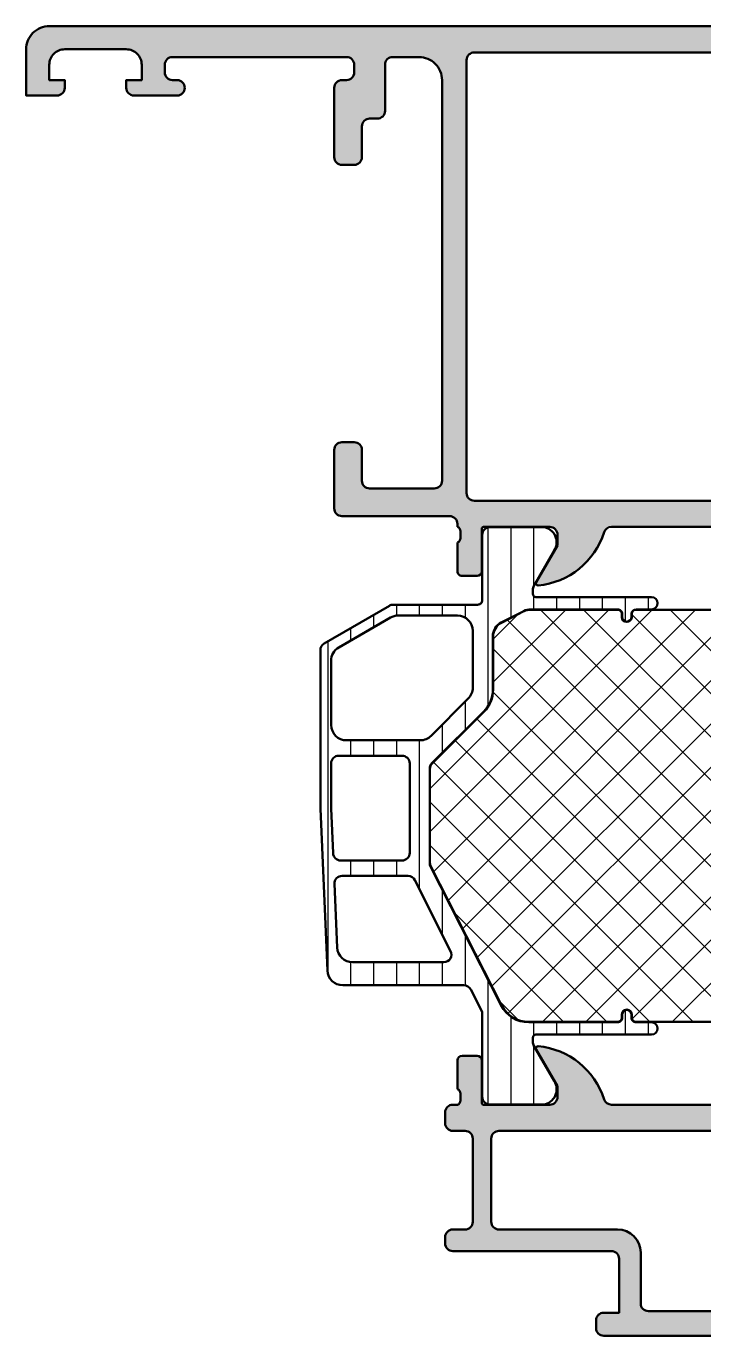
# Model space of a CAD drawing. Extents: x -30 to 58, y 0 to 85.
# Drawn here: x -30 to 14, y 0 to 85 of the extents above; entities that cross this region are included whole.
import ezdxf

# ---------------------------------------------------------------- set-up
doc = ezdxf.new("R2010")
doc.units = 0
for name, color, linetype, lineweight in [('0S-Alu contour', 7, 'Continuous', 50), ('0S-Alu hatch', 252, 'Continuous', 25), ('0S-Plastic contour', 254, 'Continuous', 50), ('0S-Plastic hatch', 253, 'Continuous', 25), ('0S-PT contour', 91, 'Continuous', 50), ('0S-PT hatch', 103, 'Continuous', 25)]:
    doc.layers.add(name, color=color, linetype=linetype, lineweight=lineweight)

# ---------------------------------------------------------------- blocks, each defined once
blk = doc.blocks.new('391350__AEB39050_976F_42F0_87FE_E9C13E730285_')
at = {"layer": '0S-Alu hatch'}
h = blk.add_hatch(color=256, dxfattribs=at)
edge = h.paths.add_edge_path()
edge.add_line((-30, 83.49999999999999), (-30, 80.5))
edge.add_line((-30, 80.5), (-28, 80.5))
edge.add_arc((-28.0000945204032, 81.0000945204032), 0.500094529335613, 270.0108291930736, 359.9891708069433)
edge.add_line((-27.5, 81.00000000000013), (-27.5, 81.5))
edge.add_line((-27.5, 81.5), (-28.5, 81.5))
edge.add_line((-28.5, 81.5), (-28.5, 82.5))
edge.add_ellipse((-27.50009450358978, 82.50009450358978), major_axis=(-0.9999055008761111, 0), ratio=1, start_angle=-90.00541516857959, end_angle=0.005415168572710627, ccw=False)
edge.add_line((-27.5, 83.49999999999999), (-23.5, 83.49999999999999))
edge.add_ellipse((-23.49988138399752, 82.50011861600247), major_axis=(-0.9998813910332309, 0), ratio=1, start_angle=179.9932029974838, end_angle=270.0067970025261, ccw=False)
edge.add_line((-22.5, 82.50000000000017), (-22.5, 81.5))
edge.add_line((-22.5, 81.5), (-23.5, 81.5))
edge.add_line((-23.5, 81.5), (-23.5, 81))
edge.add_arc((-22.9998852815288, 81.0001147184712), 0.5001147316285043, 180.0131427528586, 269.9868572472002)
edge.add_line((-23, 80.5), (-20.19998168945313, 80.5))
edge.add_arc((-20.19998168945313, 81), 0.5, 270, 450)
edge.add_line((-20.19998168945313, 81.5), (-20.5, 81.5))
edge.add_ellipse((-20.49988528152882, 82.00011471847117), major_axis=(-0.5001147316284899, 0), ratio=1, start_angle=0.013142752803219082, end_angle=89.9868572472015, ccw=False)
edge.add_line((-21, 81.99999999999997), (-21, 82.5))
edge.add_ellipse((-20.50015538079096, 82.50015538079094), major_axis=(-0.4998446433597338, 0), ratio=1, start_angle=-90.01781086143689, end_angle=0.01781086143569155, ccw=False)
edge.add_line((-20.5, 83), (-9.200042724609375, 83))
edge.add_ellipse((-9.199813218260537, 82.50022950634884), major_axis=(-0.4997705463485197, 0), ratio=1, start_angle=179.9736884341791, end_angle=270.0263115658138, ccw=False)
edge.add_line((-8.700042724609375, 82.49999999999991), (-8.700042724609375, 82))
edge.add_ellipse((-9.200063045444452, 82.00002032083508), major_axis=(-0.5000203212479964, 0), ratio=1, start_angle=90.00232850153668, end_angle=179.9976714983276, ccw=False)
edge.add_line((-9.200042724609375, 81.5), (-9.50006103515625, 81.5))
edge.add_arc((-9.50015544145019, 81.00015542620068), 0.4998445827146277, 89.9891784718262, 180.0178160688097)
edge.add_line((-10, 80.99999999999999), (-10, 76.49998474121094))
edge.add_arc((-9.500014158086302, 76.49997821236134), 0.4999858419563255, 179.9992518277727, 270.0016224431236)
edge.add_line((-9.5, 75.99999237060547), (-8.700042724609375, 75.99999237060547))
edge.add_arc((-8.70005922034916, 76.50000886665518), 0.5000164963218107, 270.0018902101767, 359.9972355189024)
edge.add_line((-8.200042724609366, 76.49998474121062), (-8.200042724609375, 78.5))
edge.add_ellipse((-7.700177706371722, 78.50013498176234), major_axis=(-0.499865036462648, 0), ratio=1, start_angle=-90.01547194707291, end_angle=0.015471947058188107, ccw=False)
edge.add_line((-7.700042724609375, 79), (-7.20001220703125, 79))
edge.add_arc((-7.200032527866312, 79.50002032083506), 0.5000203212479823, 270.002328501535, 359.9976714983276)
edge.add_line((-6.70001220703125, 79.4999999999988), (-6.70001220703125, 82.5))
edge.add_ellipse((-6.200147188793583, 82.50013498176233), major_axis=(-0.4998650364626622, 0), ratio=1, start_angle=-90.01547194706961, end_angle=0.015471947081721282, ccw=False)
edge.add_line((-6.200012207031264, 83), (-4.499996185302734, 83))
edge.add_ellipse((-4.499899843708083, 81.50009634159466), major_axis=(-1.499903661499443, 0), ratio=1, start_angle=179.9963197858452, end_angle=270.0036802142101, ccw=False)
edge.add_line((-2.999996185302734, 81.50000000000146), (-2.999996185302734, 55.49999237060546))
edge.add_ellipse((-3.50002286533305, 55.50001905063578), major_axis=(-0.5000266807421023, 0), ratio=1, start_angle=90.00305714313657, end_angle=179.9969428567592, ccw=False)
edge.add_line((-3.499996185302734, 54.99999237060547), (-7.700042724609375, 54.99999237060547))
edge.add_ellipse((-7.700000725123433, 55.50003437009142), major_axis=(-0.500042001249753, 0), ratio=1, start_angle=0.004812382311115471, end_angle=89.9951876176741, ccw=False)
edge.add_line((-8.200042724609375, 55.49999237060561), (-8.200042724609375, 57.49999237060547))
edge.add_arc((-8.700022196941802, 57.50001289827305), 0.4999794727538295, 359.9976476058527, 450.0023523940073)
edge.add_line((-8.700042724609375, 57.99999237060547), (-9.5, 57.99999237060546))
edge.add_arc((-9.500010320110533, 57.50000269071601), 0.4999896799959666, 89.99881737803526, 180.0011826222798)
edge.add_line((-9.999999999999991, 57.49999237060541), (-10, 53.70000457763672))
edge.add_arc((-9.500010320110547, 53.69999425752617), 0.4999896799959595, 179.9988173777201, 270.0011826219663)
edge.add_line((-9.5, 53.20000457763672), (-2.500171662191867, 53.20000457763672))
edge.add_ellipse((-2.500158778562219, 52.6999640548281), major_axis=(-0.5000405229745855, 0), ratio=1, start_angle=179.9993980356912, end_angle=270.0014762355646, ccw=False)
edge.add_line((-2.000118255615227, 52.69995880127277), (-2.000118255615234, 52.4999542236328))
edge.add_ellipse((-2.078954702158283, 52.2324336316397), major_axis=(-0.2788950563274294, 0), ratio=1, start_angle=178.8354106259004, end_angle=253.5801235805062, ccw=False)
edge.add_line((-1.800117255615241, 52.22676522364131), (-1.800117255615219, 51.77317122364133))
edge.add_ellipse((-2.078985351258419, 51.76751056416428), major_axis=(-0.2789255417371814, 0), ratio=1, start_angle=106.4245945553564, end_angle=181.162870072885, ccw=False)
edge.add_line((-2.000118255615234, 51.4999672236413), (-2.000118255615234, 49.61995622363282))
edge.add_arc((-1.700118255615208, 49.61995622363282), 0.3000000000000256, 180, 270.0000000000013)
edge.add_line((-1.700118255615201, 49.3199562236328), (-0.7201439365724412, 49.31995622363281))
edge.add_arc((-0.7201439365724412, 49.61995622363281), 0.3000000000000043, 270, 360)
edge.add_line((-0.4201439365724369, 49.61995622363281), (-0.420143936572444, 52.37995422363281))
edge.add_ellipse((-0.3001439365724468, 52.3799542236328), major_axis=(-0.1199999999999972, 0), ratio=1, start_angle=269.9999999999965, end_angle=360, ccw=False)
edge.add_line((-0.3001439365724394, 52.4999542236328), (3.999881744384772, 52.49995422363281))
edge.add_ellipse((3.999881744384778, 51.99995422363282), major_axis=(-0.4999999999999929, 0), ratio=1, start_angle=180, end_angle=270.0000000000006, ccw=False)
edge.add_line((4.499881744384772, 51.99995422363281), (4.499881744384765, 51.29995422363279))
edge.add_line((4.499881744384765, 51.29995422363279), (3.118386286762401, 48.90713390060525))
edge.add_arc((3.23800152903307, 48.83807400828111), 0.1381197846483035, 150.0000000000017, 275.6225775507981)
edge.add_arc((2.761658503210981, 53.6765630854803), 4.999999999999695, 275.6225775507939, 342.2520008957133)
edge.add_ellipse((7.999893954011442, 51.9999923706052), major_axis=(-0.5000000000002625, 0), ratio=1, start_angle=269.9999999999986, end_angle=342.25200089571257, ccw=False)
edge.add_line((7.999893954011454, 52.49999237060546), (21.00000381469731, 52.49999237060546))
edge.add_ellipse((21.0000038146973, 51.99999237060547), major_axis=(-0.4999999999999929, 0), ratio=1, start_angle=197.7484163560714, end_angle=269.9999999999992, ccw=False)
edge.add_arc((26.23822705587111, 53.67660123245328), 5.000000000000014, 197.74841635607, 264.3774224492062)
edge.add_arc((25.76188403004901, 48.83811215525376), 0.1381197846483031, 264.377422449199, 389.9999999999916)
edge.add_line((25.88149927231968, 48.90717204757789), (24.5000038146973, 51.29999237060546))
edge.add_line((24.5000038146973, 51.29999237060546), (24.5000038146973, 51.99999237060548))
edge.add_ellipse((25.00000381469729, 51.99999237060549), major_axis=(-0.4999999999999894, 0), ratio=1, start_angle=270.0000000000004, end_angle=360, ccw=False)
edge.add_line((25.00000381469729, 52.49999237060547), (29.3000294956545, 52.49999237060547))
edge.add_ellipse((29.3000294956545, 52.37999237060549), major_axis=(-0.1199999999999903, 0), ratio=1, start_angle=180, end_angle=270.0000000000017, ccw=False)
edge.add_line((29.42002949565449, 52.37999237060549), (29.42002949565451, 49.61999437060548))
edge.add_arc((29.72002949565452, 49.61999437060548), 0.3000000000000114, 180, 270.0000000000013)
edge.add_line((29.72002949565452, 49.31999437060547), (30.70000381469727, 49.31999437060547))
edge.add_arc((30.70000381469728, 49.61999437060548), 0.3000000000000114, 269.9999999999986, 360)
edge.add_line((31.00000381469729, 49.61999437060548), (31.00000381469729, 51.50000537061398))
edge.add_ellipse((31.07887091034046, 51.76754871113691), major_axis=(-0.2789255417371463, 0), ratio=1, start_angle=-1.1628700728879835, end_angle=73.57540544464331, ccw=False)
edge.add_line((30.8000028146973, 51.77320937061398), (30.80000281469729, 52.22680337061397))
edge.add_ellipse((31.07884026124037, 52.23247177861238), major_axis=(-0.2788950563274561, 0), ratio=1, start_angle=-73.5801235804999, end_angle=1.164589374103116, ccw=False)
edge.add_line((31.00000381469728, 52.4999923706055), (31.00000381469738, 64.99987199467776))
edge.add_ellipse((31.50009833510046, 64.99996651475324), major_axis=(-0.5000945293354304, 0), ratio=1, start_angle=-89.98917080692883, end_angle=0.010829155564124449, ccw=False)
edge.add_line((31.50000381469728, 65.50006103515625), (33.7999305725098, 65.50006103515625))
edge.add_ellipse((33.79990851353018, 65.00000845632081), major_axis=(-0.5000525793219842, 0), ratio=1, start_angle=180.0060244572297, end_angle=269.9974724929227, ccw=False)
edge.add_line((34.29996109008792, 65.0000610351564), (34.2999305725098, 64.00006103515625))
edge.add_arc((34.79997930828378, 64.00010977093025), 0.5000487381489312, 180.0055841639549, 269.9944158359949)
edge.add_line((34.79993057250981, 63.50006103515627), (35.29993057250978, 63.50006103515625))
edge.add_arc((35.29995363589208, 64.00003797177396), 0.4999769371496646, 269.9973570091549, 360.0026429908802)
edge.add_line((35.7999305725098, 64.00006103515658), (35.79993057250979, 69.5))
edge.add_arc((34.80019734323389, 69.50026675630434), 0.9997332648648605, 359.984711911533, 450.0117909248688)
edge.add_line((34.79999160766607, 70.5), (34.29999160766606, 70.5))
edge.add_line((34.29999160766606, 70.5), (34.29999160766604, 68))
edge.add_ellipse((33.29982933465529, 68.00016227301076), major_axis=(-1.000162286174887, 0), ratio=1, start_angle=90.00929605006661, end_angle=179.9907039499392, ccw=False)
edge.add_line((33.29999160766606, 67), (32.0000038146973, 67))
edge.add_ellipse((32.00016608770807, 68.00016227301077), major_axis=(-1.000162286174901, 0), ratio=1, start_angle=0.009296050060981997, end_angle=89.9907039499339, ccw=False)
edge.add_line((31.0000038146973, 68.0000000000001), (31.0000038146973, 75))
edge.add_ellipse((31.52503769689451, 75.5), major_axis=(-0.7250245357607382, 0), ratio=1, start_angle=-43.60097236989287, end_angle=43.60097236989287, ccw=False)
edge.add_line((31.0000038146973, 76), (31.0000038146973, 82.5))
edge.add_ellipse((31.99988519869482, 82.50011861600247), major_axis=(-0.9998813910332309, 0), ratio=1, start_angle=-90.00679700252658, end_angle=0.006797002516407247, ccw=False)
edge.add_line((32.00000381469731, 83.49999999999999), (33.29999160766607, 83.49999999999999))
edge.add_ellipse((33.30011022366855, 82.5001186160025), major_axis=(-0.9998813910332167, 0), ratio=1, start_angle=179.9932029974838, end_angle=270.0067970025263, ccw=False)
edge.add_line((34.29999160766604, 82.50000000000018), (34.29999160766604, 80.5))
edge.add_line((34.29999160766604, 80.5), (34.90002822875982, 80.5))
edge.add_line((34.90002822875982, 80.5), (36.00000381469731, 81.60009765624999))
edge.add_line((36.00000381469731, 81.60009765624999), (36.00006484985355, 85))
edge.add_line((36.00006484985355, 85), (-28.5, 85))
edge.add_arc((-28.50008419146859, 83.50008419146857), 1.499915810894279, 89.99678394227956, 180.0032160576674)
edge = h.paths.add_edge_path()
edge.add_line((-0.9000205993652272, 83.29995727539062), (29.00003433227542, 83.29995727539062))
edge.add_ellipse((29.00016931403774, 82.80009225715295), major_axis=(-0.4998650364626666, 0), ratio=1, start_angle=179.9845280529183, end_angle=270.01547194706916, ccw=False)
edge.add_line((29.50003433227541, 82.79995727539062), (29.50003433227542, 54.70006561279346))
edge.add_ellipse((28.99998077812789, 54.70011916975257), major_axis=(-0.5000535570155664, 0), ratio=1, start_angle=89.99914283136297, end_angle=179.9938634818548, ccw=False)
edge.add_line((28.99997329711918, 54.20006561279296), (-0.9000205993652272, 54.20006561279296))
edge.add_ellipse((-0.8999058808940318, 54.70018033126416), major_axis=(-0.5001147316285112, 0), ratio=1, start_angle=0.013142752803219082, end_angle=89.98685724720008, ccw=False)
edge.add_line((-1.400020599365234, 54.70006561279297), (-1.400020599365227, 82.79995727539072))
edge.add_ellipse((-0.9001555811275564, 82.80009225715295), major_axis=(-0.4998650364626667, 0), ratio=1, start_angle=-90.01547194707081, end_angle=0.015471947058188107, ccw=False)
at = {"layer": '0S-Alu contour', "color": 7}
for points in [[(34.29999160766604, 82.50000000000018), (34.29999160766604, 80.5), (34.90002822875982, 80.5), (36.00000381469731, 81.60009765624999), (36.00006484985355, 85), (-28.5, 85)], [(-30, 83.49999999999999), (-30, 80.5), (-28, 80.5)], [(-27.5, 83.49999999999999), (-23.5, 83.49999999999999)], [(-27.5, 81.00000000000013), (-27.5, 81.5), (-28.5, 81.5), (-28.5, 82.5)], [(-22.5, 82.50000000000017), (-22.5, 81.5), (-23.5, 81.5), (-23.5, 81)], [(-21, 81.99999999999997), (-21, 82.5)], [(-20.5, 83), (-9.200042724609375, 83)], [(-8.700042724609375, 82.49999999999991), (-8.700042724609375, 82)], [(-6.70001220703125, 79.4999999999988), (-6.70001220703125, 82.5)], [(-6.200012207031264, 83), (-4.499996185302734, 83)], [(-1.400020599365234, 54.70006561279297), (-1.400020599365227, 82.79995727539072)], [(-0.9000205993652272, 83.29995727539062), (29.00003433227542, 83.29995727539062)], [(-20.19998168945313, 81.5), (-20.5, 81.5)], [(-10, 80.99999999999999), (-10, 76.49998474121094)], [(-9.200042724609375, 81.5), (-9.50006103515625, 81.5)], [(-2.999996185302734, 81.50000000000146), (-2.999996185302734, 55.49999237060546)], [(-23, 80.5), (-20.19998168945313, 80.5)], [(-8.200042724609366, 76.49998474121062), (-8.200042724609375, 78.5)], [(-7.700042724609375, 79), (-7.20001220703125, 79)], [(-9.5, 75.99999237060547), (-8.700042724609375, 75.99999237060547)], [(-8.700042724609375, 57.99999237060547), (-9.5, 57.99999237060546)], [(-9.999999999999991, 57.49999237060541), (-10, 53.70000457763672)], [(-8.200042724609375, 55.49999237060561), (-8.200042724609375, 57.49999237060547)], [(-3.499996185302734, 54.99999237060547), (-7.700042724609375, 54.99999237060547)], [(28.99997329711918, 54.20006561279296), (-0.9000205993652274, 54.20006561279296)], [(-9.5, 53.20000457763672), (-2.500171662191867, 53.20000457763672)], [(-2.000118255615227, 52.69995880127277), (-2.000118255615234, 52.4999542236328)], [(-1.800117255615241, 52.22676522364131), (-1.800117255615219, 51.77317122364133)], [(-0.4201439365724369, 49.61995622363281), (-0.420143936572444, 52.37995422363281)], [(-0.3001439365724394, 52.4999542236328), (3.999881744384772, 52.49995422363281)], [(4.499881744384772, 51.99995422363281), (4.499881744384765, 51.29995422363279), (3.118386286762401, 48.90713390060525)], [(7.999893954011454, 52.49999237060546), (21.00000381469731, 52.49999237060546)], [(-2.000118255615234, 51.4999672236413), (-2.000118255615234, 49.61995622363282)], [(-1.700118255615201, 49.3199562236328), (-0.7201439365724412, 49.31995622363281)]]:
    blk.add_lwpolyline(points, dxfattribs=at)
for centre, radius, start, end in [((-28.50008419146859, 83.50008419146857), 1.499915810894279, 89.99678394227956, 180.0032160576674), ((-28.0000945204032, 81.0000945204032), 0.500094529335613, 270.0108291930736, 359.9891708069433), ((-22.9998852815288, 81.0001147184712), 0.5001147316285043, 180.0131427528586, 269.9868572472002), ((-20.19998168945313, 81), 0.5, 270, 90), ((-9.50015544145019, 81.00015542620068), 0.4998445827146277, 89.9891784718262, 180.0178160688097), ((-7.200032527866312, 79.50002032083506), 0.5000203212479823, 270.002328501535, 359.9976714983276), ((-9.500014158086302, 76.49997821236134), 0.4999858419563255, 179.9992518277727, 270.0016224431236), ((-8.70005922034916, 76.50000886665518), 0.5000164963218107, 270.0018902101767, 359.9972355189024), ((-9.500010320110533, 57.50000269071601), 0.4999896799959666, 89.99881737803526, 180.0011826222798), ((-8.700022196941802, 57.50001289827305), 0.4999794727538295, 359.9976476058527, 90.00235239400735), ((-9.500010320110547, 53.69999425752617), 0.4999896799959595, 179.9988173777201, 270.0011826219663), ((2.761658503210981, 53.6765630854803), 4.999999999999695, 275.6225775507939, 342.2520008957133), ((-1.700118255615208, 49.61995622363282), 0.3000000000000256, 180, 270.0000000000013), ((-0.7201439365724412, 49.61995622363281), 0.3000000000000043, 270, 0), ((3.23800152903307, 48.83807400828111), 0.1381197846483035, 150.0000000000017, 275.6225775507981)]:
    blk.add_arc(centre, radius, start, end, dxfattribs=at)
at = {"layer": '0S-Alu contour', "color": 7, "extrusion": (0, 0, -1)}
for centre, radius, start, end in [((27.50009450358978, 82.50009450358978), 0.9999055008761111, 359.9945848314273, 90.00541516857969), ((23.49988138399752, 82.50011861600247), 0.9998813910332311, 89.9932029974739, 180.0067970025163), ((20.50015538079096, 82.50015538079094), 0.4998446433597338, 359.9821891385643, 90.01781086143689), ((9.199813218260537, 82.50022950634884), 0.4997705463485197, 89.97368843418624, 180.026311565821), ((6.200147188793583, 82.50013498176233), 0.4998650364626622, 359.9845280529183, 90.01547194706968), ((4.499899843708083, 81.50009634159466), 1.499903661499443, 89.99631978578991, 180.0036802141548), ((0.9001555811275564, 82.80009225715295), 0.4998650364626667, 359.9845280529418, 90.01547194707081), ((20.49988528152882, 82.00011471847117), 0.5001147316284899, 270.0131427527986, 359.9868572471968), ((9.200063045444452, 82.00002032083508), 0.5000203212479964, 180.0023285016724, 269.9976714984633), ((7.700177706371722, 78.50013498176234), 0.499865036462648, 359.9845280529418, 90.01547194707294), ((7.700000725123433, 55.50003437009142), 0.500042001249753, 270.0048123823259, 359.9951876176889), ((3.50002286533305, 55.50001905063578), 0.5000266807421023, 180.0030571432409, 269.9969428568634), ((0.8999058808940318, 54.70018033126416), 0.5001147316285112, 270.0131427527999, 359.9868572471968), ((2.500158778562219, 52.6999640548281), 0.5000405229745855, 89.9985237644354, 180.0006019643089), ((2.078954702158283, 52.2324336316397), 0.2788950563274294, 106.4198764194938, 181.1645893740997), ((0.3001439365724468, 52.3799542236328), 0.1199999999999972, 0, 90.00000000000351), ((-3.999881744384778, 51.99995422363282), 0.4999999999999929, 89.99999999999939, 180), ((-7.999893954011442, 51.9999923706052), 0.5000000000002625, 17.74799910428745, 90.00000000000142), ((2.078985351258419, 51.76751056416428), 0.2789255417371815, 178.837129927115, 253.5754054446436)]:
    blk.add_arc(centre, radius, start, end, dxfattribs=at)
blk = doc.blocks.new('345340__F8FBBD0E_CE61_4F8D_8D8F_3A929D854685_')
at = {"layer": '0S-Alu hatch'}
h = blk.add_hatch(color=256, dxfattribs=at)
edge = h.paths.add_edge_path()
edge.add_arc((48.4, 4.299999999999982), 0.5, 180, 270)
edge.add_line((48.4, 3.799999999999982), (48.9, 3.799999999999982))
edge.add_ellipse((48.90000000000001, 3.299999999999988), major_axis=(-0.4999999999999947, 0), ratio=1, start_angle=180, end_angle=270.0000000000008, ccw=False)
edge.add_line((49.40000000000001, 3.299999999999982), (49.39999999999997, 2.099999999999981))
edge.add_ellipse((48.89999999999997, 2.099999999999974), major_axis=(-0.5, 0), ratio=1, start_angle=90, end_angle=180, ccw=False)
edge.add_line((48.89999999999997, 1.599999999999978), (35.9983668848607, 1.599999999999979))
edge.add_line((35.9983668848607, 1.599999999999979), (29.90086726378649, 2.209750724796321))
edge.add_ellipse((30.00036986780804, 3.204788067252857), major_axis=(-1.000000040545016, 0), ratio=1, start_angle=1.5080649291121517e-05, end_angle=84.2894712981921, ccw=False)
edge.add_line((29.00036982726306, 3.204787804045858), (29.00036982726305, 12.79998738861467))
edge.add_ellipse((29.5004196810018, 12.79987268502242), major_axis=(-0.50004986689435, 0), ratio=1, start_angle=270.0131427528005, end_angle=359.9868572472245, ccw=False)
edge.add_line((29.50030497740955, 13.29992253876117), (30.50000000000001, 13.29992253876117))
edge.add_arc((30.50000000000001, 13.79992253876117), 0.5, 270, 360)
edge.add_line((31.00000000000001, 13.79992253876117), (31, 15))
edge.add_ellipse((31.07883644654304, 15.26752059199312), major_axis=(-0.2788950563274341, 0), ratio=1, start_angle=-1.16458937409692, end_angle=73.5801235805094, ccw=False)
edge.add_line((30.79999899999999, 15.27318899999149), (30.799999, 15.72678299999148))
edge.add_ellipse((31.07886709564316, 15.73244365946855), major_axis=(-0.2789255417371436, 0), ratio=1, start_angle=-73.57540544464632, end_angle=1.1628700728883814, ccw=False)
edge.add_line((31, 15.99998699999148), (31, 17.879998))
edge.add_arc((30.69999999999999, 17.879998), 0.3000000000000078, 0, 90)
edge.add_line((30.69999999999999, 18.17999800000001), (29.72002568095721, 18.179998))
edge.add_arc((29.72002568095721, 17.879998), 0.3000000000000007, 90, 180)
edge.add_line((29.42002568095722, 17.879998), (29.42002568095722, 15.11999999999999))
edge.add_ellipse((29.30002568095722, 15.11999999999999), major_axis=(-0.1199999999999903, 0), ratio=1, start_angle=89.99999999999488, end_angle=180, ccw=False)
edge.add_line((29.30002568095721, 15), (25.00000000000002, 15))
edge.add_ellipse((25.00000000000002, 15.5), major_axis=(-0.5000000000000018, 0), ratio=1, start_angle=0, end_angle=89.9999999999996, ccw=False)
edge.add_line((24.50000000000001, 15.5), (24.49999999999999, 16.2))
edge.add_line((24.49999999999999, 16.2), (25.88149545762237, 18.59282032302755))
edge.add_arc((25.76188021535172, 18.6618802153517), 0.1381197846482894, 330.0000000000001, 455.6225775507986)
edge.add_arc((26.23822324117385, 13.82339113815207), 5.000000000000113, 95.62257755079395, 162.2515836439303)
edge.add_ellipse((21.00000000000005, 15.49999999999988), major_axis=(-0.4999999999998832, 0), ratio=1, start_angle=89.99999999999511, end_angle=162.2515836439259, ccw=False)
edge.add_line((21.00000000000001, 15), (7.999999999999992, 15))
edge.add_ellipse((8.000000000000023, 15.49999999999983), major_axis=(-0.4999999999998384, 0), ratio=1, start_angle=17.748416356065775, end_angle=89.99999999999648, ccw=False)
edge.add_arc((2.761776758826194, 13.82339113815201), 5.000000000000189, 17.74841635607066, 84.37742244920682)
edge.add_arc((3.23811978464829, 18.66188021535171), 0.138119784648294, 84.37742244920994, 209.9999999999989)
edge.add_line((3.11850454237763, 18.59282032302757), (4.500000000000007, 16.19999999999999))
edge.add_line((4.500000000000007, 16.19999999999999), (4.5, 15.5))
edge.add_ellipse((3.999999999999994, 15.5), major_axis=(-0.5000000000000054, 0), ratio=1, start_angle=89.99999999999898, end_angle=180, ccw=False)
edge.add_line((3.999999999999985, 15), (-0.3000256809571908, 15))
edge.add_ellipse((-0.3000256809571875, 15.12000000000001), major_axis=(-0.1200000000000081, 0), ratio=1, start_angle=0, end_angle=89.99999999999852, ccw=False)
edge.add_line((-0.4200256809571954, 15.12000000000001), (-0.4200256809572025, 17.879998))
edge.add_arc((-0.7200256809572068, 17.879998), 0.3000000000000043, 0, 90)
edge.add_line((-0.7200256809572068, 18.179998), (-1.699999999999988, 18.179998))
edge.add_arc((-1.699999999999988, 17.87999800000001), 0.2999999999999936, 90, 180)
edge.add_line((-1.999999999999982, 17.87999800000001), (-1.999999999999985, 15.99998699999149))
edge.add_ellipse((-2.078867095643156, 15.73244365946856), major_axis=(-0.2789255417371449, 0), ratio=1, start_angle=178.8371299271117, end_angle=253.5754054446443, ccw=False)
edge.add_line((-1.799998999999992, 15.72678299999149), (-1.799998999999978, 15.2731889999915))
edge.add_ellipse((-2.078836446543044, 15.26752059199314), major_axis=(-0.2788950563274528, 0), ratio=1, start_angle=106.4198764194914, end_angle=181.1645893740957, ccw=False)
edge.add_line((-2, 15), (-2.299680908210589, 15))
edge.add_arc((-2.299680908210589, 14.5), 0.5000000000000036, 90, 180)
edge.add_line((-2.799680908210593, 14.5), (-2.799680908210589, 13.79992253876117))
edge.add_arc((-2.299566189739373, 13.80003725723238), 0.5001147316285254, 180.0131427528032, 269.9868572472019)
edge.add_line((-2.299680908210554, 13.29992253876116), (-1.499693115241839, 13.29992253876117))
edge.add_ellipse((-1.499443254268493, 12.80017239973451), major_axis=(-0.4997502014883695, 0), ratio=1, start_angle=179.9713537287259, end_angle=270.02864627126024, ccw=False)
edge.add_line((-0.9996931152418397, 12.79992253876115), (-0.9996931152418326, 7.400020671848326))
edge.add_ellipse((-1.499713436076881, 7.400040992683373), major_axis=(-0.500020321247968, 0), ratio=1, start_angle=90.00232850153418, end_angle=179.9976714983276, ccw=False)
edge.add_line((-1.499693115241825, 6.900020671848325), (-2.299680908210575, 6.900020671848324))
edge.add_arc((-2.29956618973938, 6.39990595337711), 0.5001147316285218, 90.0131427527998, 179.9868572471968)
edge.add_line((-2.799680908210593, 6.400020671848336), (-2.799680908210568, 5.999996257785826))
edge.add_arc((-2.299566189739373, 6.000110976257019), 0.5001147316285043, 180.0131427528032, 269.9868572471977)
edge.add_line((-2.299680908210589, 5.499996257785824), (8.00027636718005, 5.499996257785824))
edge.add_ellipse((8.000276199942052, 4.999996090547825), major_axis=(-0.5000001672380266, 0), ratio=1, start_angle=180.0000191671709, end_angle=269.9999808359436, ccw=False)
edge.add_line((8.50027636718005, 4.999996257813001), (8.500276367180042, 1.4999999532738))
edge.add_line((8.500276367180042, 1.4999999532738), (7.500276367180042, 1.4999999532738))
edge.add_arc((7.500391085671957, 0.999885234768207), 0.5001147316629067, 90.0131427551726, 179.9868504146385)
edge.add_line((7.000276367180042, 1.000000012878439), (7.000276367180042, 0.5000000128784449))
edge.add_arc((7.500391118378033, 0.50011473346203), 0.5001147643557833, 180.0131429938963, 269.9798609896767)
edge.add_line((7.500215332023778, -1e-15), (57.5, 1e-16))
edge.add_arc((57.5, 0.5000000000000002), 0.5000000000000001, 270, 360)
edge.add_line((58, 0.5000000000000002), (58, 4.5))
edge.add_arc((57.5, 4.5), 0.5, 0, 90)
edge.add_line((57.5, 5), (56.19999999999999, 5))
edge.add_arc((56.19999999999999, 4.5), 0.5, 90, 180)
edge.add_line((55.69999999999999, 4.5), (55.69999999999999, 4))
edge.add_line((55.69999999999999, 4), (56.69999999999999, 4))
edge.add_line((56.69999999999999, 4), (56.69999999999996, 2.299999999999997))
edge.add_ellipse((55.69999999999996, 2.3), major_axis=(-1, 0), ratio=1, start_angle=90, end_angle=180, ccw=False)
edge.add_line((55.69999999999996, 1.299999999999997), (51.69999999999999, 1.299999999999982))
edge.add_ellipse((51.69999999999999, 2.299999999999983), major_axis=(-1.000000000000001, 0), ratio=1, start_angle=0, end_angle=90, ccw=False)
edge.add_line((50.69999999999999, 2.299999999999982), (50.69999999999999, 4))
edge.add_line((50.69999999999999, 4), (51.69999999999999, 4))
edge.add_line((51.69999999999999, 4), (51.69999999999999, 4.499999999999984))
edge.add_arc((51.19999999999999, 4.5), 0.5, 0, 90)
edge.add_line((51.19999999999999, 5), (48.4, 4.999999999999999))
edge.add_arc((48.4, 4.499999999999998), 0.5000000000000009, 90, 180)
edge.add_line((47.9, 4.499999999999998), (47.9, 4.299999999999982))
edge = h.paths.add_edge_path()
edge.add_line((0.7003190917894245, 13.29992253876116), (27.30035380553454, 13.29992253876116))
edge.add_ellipse((27.30048878729687, 12.80005752052349), major_axis=(-0.4998650364626666, 0), ratio=1, start_angle=179.9845280529183, end_angle=270.0154719470708, ccw=False)
edge.add_line((27.80035380553454, 12.79992253876116), (27.80035380553453, 2.099975658420646))
edge.add_ellipse((27.30025928519608, 2.100070059527233), major_axis=(-0.5000945292483385, 0), ratio=1, start_angle=90.0108291856589, end_angle=179.9891844747251, ccw=False)
edge.add_line((27.30035380553454, 1.5999755392113), (10.40030078124254, 1.599975539211298))
edge.add_ellipse((10.400395301581, 2.100070059527241), major_axis=(-0.5000945292483491, 0), ratio=1, start_angle=0.010815525275006621, end_angle=89.98917081434081, ccw=False)
edge.add_line((9.900300781242542, 2.0999756584206), (9.900300781242535, 5.400020670741935))
edge.add_arc((8.40030085426848, 5.400020744874272), 1.499999926974057, 2.8316468405e-06, 90.00000278938575)
edge.add_line((8.400300781242535, 6.900020671848324), (0.7003190917894316, 6.900020671848329))
edge.add_ellipse((0.7001505502649508, 7.399791119466812), major_axis=(-0.4997704760377753, 0), ratio=1, start_angle=-0.02631684688930136, end_angle=90.0193223062816, ccw=False)
edge.add_line((0.2003801269456744, 7.400020671848324), (0.2003801269456733, 12.79992253876121))
edge.add_ellipse((0.7001505502649508, 12.80015209114268), major_axis=(-0.4997704760377764, 0), ratio=1, start_angle=-90.01932230628069, end_angle=0.02631684688930136, ccw=False)
at = {"layer": '0S-Alu contour', "color": 7}
for points in [[(-1.999999999999982, 17.87999800000001), (-1.999999999999985, 15.99998699999149)], [(-0.7200256809572068, 18.179998), (-1.699999999999988, 18.179998)], [(-0.4200256809571954, 15.12000000000001), (-0.4200256809572025, 17.879998)], [(3.11850454237763, 18.59282032302757), (4.500000000000007, 16.19999999999999), (4.5, 15.5)], [(-1.799998999999992, 15.72678299999149), (-1.799998999999978, 15.2731889999915)], [(-2.799680908210593, 14.5), (-2.799680908210589, 13.79992253876117)], [(-2, 15), (-2.299680908210589, 15)], [(3.999999999999985, 15), (-0.3000256809571908, 15)], [(21.00000000000001, 15), (7.999999999999992, 15)], [(-2.299680908210554, 13.29992253876116), (-1.499693115241839, 13.29992253876117)], [(-0.9996931152418397, 12.79992253876115), (-0.9996931152418326, 7.400020671848326)], [(0.2003801269456744, 7.400020671848324), (0.2003801269456733, 12.79992253876121)], [(0.7003190917894245, 13.29992253876116), (27.30035380553454, 13.29992253876116)], [(-1.499693115241825, 6.900020671848325), (-2.299680908210575, 6.900020671848324)], [(8.400300781242535, 6.900020671848324), (0.7003190917894315, 6.900020671848329)], [(-2.799680908210593, 6.400020671848336), (-2.799680908210568, 5.999996257785826)], [(-2.299680908210589, 5.499996257785824), (8.00027636718005, 5.499996257785824)], [(9.900300781242542, 2.0999756584206), (9.900300781242535, 5.400020670741935)], [(8.50027636718005, 4.999996257813001), (8.500276367180042, 1.4999999532738), (7.500276367180042, 1.4999999532738)], [(7.000276367180042, 1.000000012878439), (7.000276367180042, 0.5000000128784449)], [(27.30035380553454, 1.5999755392113), (10.40030078124254, 1.599975539211298)], [(7.500215332023778, -1e-15), (57.5, 1e-16)]]:
    blk.add_lwpolyline(points, dxfattribs=at)
for centre, radius, start, end in [((3.23811978464829, 18.66188021535171), 0.138119784648294, 84.37742244920994, 209.9999999999989), ((2.761776758826194, 13.82339113815201), 5.000000000000189, 17.74841635607066, 84.37742244920682), ((-1.699999999999988, 17.87999800000001), 0.2999999999999936, 90, 180), ((-0.7200256809572068, 17.879998), 0.3000000000000043, 0, 90), ((-2.299680908210589, 14.5), 0.5000000000000036, 90, 180), ((-2.299566189739373, 13.80003725723238), 0.5001147316285254, 180.0131427528032, 269.9868572472019), ((-2.29956618973938, 6.39990595337711), 0.5001147316285218, 90.0131427527998, 179.9868572471968), ((8.40030085426848, 5.400020744874272), 1.499999926974057, 2.8316468405e-06, 90.00000278938575), ((-2.299566189739373, 6.000110976257019), 0.5001147316285043, 180.0131427528032, 269.9868572471977), ((7.500391085671957, 0.999885234768207), 0.5001147316629067, 90.0131427551726, 179.9868504146385), ((7.500391118378033, 0.50011473346203), 0.5001147643557833, 180.0131429938963, 269.9798609896767)]:
    blk.add_arc(centre, radius, start, end, dxfattribs=at)
at = {"layer": '0S-Alu contour', "color": 7, "extrusion": (0, 0, -1)}
for centre, radius, start, end in [((2.078867095643156, 15.73244365946856), 0.2789255417371449, 106.4245945553557, 181.1628700728884), ((-3.999999999999994, 15.5), 0.5000000000000054, 180, 270.000000000001), ((-8.000000000000023, 15.49999999999983), 0.4999999999998384, 270.0000000000035, 342.2515836439342), ((2.078836446543044, 15.26752059199314), 0.2788950563274528, 178.8354106259043, 253.5801235805086), ((0.3000256809571875, 15.12000000000001), 0.1200000000000081, 270.0000000000016, 0), ((1.499443254268493, 12.80017239973451), 0.4997502014883695, 89.97135372873974, 180.0286462712742), ((-0.7001505502649508, 12.80015209114268), 0.4997704760377764, 359.9736831531107, 90.01932230628076), ((1.499713436076881, 7.400040992683373), 0.500020321247968, 180.0023285016724, 269.9976714984658), ((-0.7001505502649508, 7.399791119466812), 0.4997704760377754, 269.9806776937184, 0.0263168468893796), ((-8.000276199942052, 4.999996090547825), 0.5000001672380266, 90.00001916405645, 179.9999808328291), ((-10.400395301581, 2.100070059527241), 0.5000945292483491, 270.0108291856592, 359.989184474725)]:
    blk.add_arc(centre, radius, start, end, dxfattribs=at)
blk = doc.blocks.new('244381__97D78B3F_9082_4AAB_90C9_865711BECB66___A4B8BBB7_5024_4642_AD86_8165802717F5_')
at = {"layer": '0S-Plastic hatch'}
h = blk.add_hatch(dxfattribs=at)
h.set_pattern_fill('ANSI31', color=256, scale=0.4680000000000001, angle=45, style=0)
h.set_pattern_definition([(90, (0, 0), (-1.4859, 0), [])])
edge = h.paths.add_edge_path()
edge.add_line((-6.415970436409907, 47.38301270189438), (-10.64994503262528, 44.93852632902735))
edge.add_arc((-10.39994503262541, 44.50551362713496), 0.5000000000000818, 119.9999999999777, 180)
edge.add_line((-10.89994503262549, 44.50551362713496), (-10.89994503262549, 34.20188277422025))
edge.add_line((-10.89994503262549, 34.20188277422025), (-10.44170151195214, 23.70638061263665))
edge.add_arc((-9.442653290370458, 23.75000000000202), 0.9999999999998317, 182.5000000000022, 270.0000000000073)
edge.add_line((-9.44265329037033, 22.75000000000218), (-1.582449368332781, 22.75000000000216))
edge.add_ellipse((-1.582449368332748, 22.25000000000234), major_axis=(-0.4999999999998224, 0), ratio=1, start_angle=207.0072193886976, end_angle=270.0000000000038, ccw=False)
edge.add_line((-1.136974711653969, 22.47705138241774), (-0.421959010865983, 21.07419106754012))
edge.add_ellipse((-0.6892438048734258, 20.9379602380909), major_axis=(-0.3000000000000417, 0), ratio=1, start_angle=179.9920113084649, end_angle=207.0072193886795, ccw=False)
edge.add_line((-0.3892438077894482, 20.93791840939998), (-0.39000061706367, 15.50999861706369))
edge.add_arc((0.1099953603749455, 15.50999597743861), 0.4999959774455833, 179.9996975182267, 270.0003024811859)
edge.add_line((0.1099980000000186, 15.01), (3.58653949809949, 15.01))
edge.add_arc((3.444228849108142, 15.99981807472285), 0.9999960709244732, 278.1816080518995, 392.7270160998407)
edge.add_line((4.285481498099485, 16.540453), (2.966964645140841, 18.82419149299001))
edge.add_ellipse((3.399977361871245, 19.07419146728957), major_axis=(-0.5000000000000293, 0), ratio=1, start_angle=0.001175055589214935, end_angle=29.999996599344, ccw=False)
edge.add_line((2.899977361976368, 19.0741812129951), (2.900054967374508, 19.3499999995752))
edge.add_ellipse((3.100054967587959, 19.34999999978872), major_axis=(-0.2000000002134512, 0), ratio=1, start_angle=270.0000000612014, end_angle=360, ccw=False)
edge.add_line((3.100054967374326, 19.55000000000217), (10.60005496737449, 19.55000000000218))
edge.add_arc((10.60005496737452, 19.95000000000218), 0.3999999999999986, 269.9999999999959, 449.9999999999959)
edge.add_line((10.60005496737455, 20.35000000000218), (9.60005496737461, 20.35000000000217))
edge.add_ellipse((9.600054967374504, 20.65000000000212), major_axis=(-0.2999999999999474, 0), ratio=1, start_angle=0, end_angle=90.00000000002012, ccw=False)
edge.add_line((9.300054967374557, 20.65000000000212), (9.3000549673746, 20.85000000000218))
edge.add_arc((9.00005496737456, 20.85000000000218), 0.3000000000000398, 0, 180)
edge.add_line((8.70005496737452, 20.85000000000218), (8.70005496737452, 20.65000000000217))
edge.add_ellipse((8.400054967374613, 20.65000000000212), major_axis=(-0.2999999999999065, 0), ratio=1, start_angle=89.99999999999358, end_angle=180, ccw=False)
edge.add_line((8.40005496737458, 20.35000000000221), (2.629705717146585, 20.35000000000217))
edge.add_ellipse((2.629705717146631, 22.35000000000223), major_axis=(-2.000000000000056, 0), ratio=1, start_angle=27.00721938869009, end_angle=89.99999999999869, ccw=False)
edge.add_line((0.8478070904307129, 21.4417944703405), (-3.745419689304348, 30.45370226400084))
edge.add_ellipse((-3.299945032626231, 30.68075364641628), major_axis=(-0.4999999999992484, 0), ratio=1, start_angle=0, end_angle=27.007219388735678, ccw=False)
edge.add_line((-3.79994503262548, 30.68075364641628), (-3.79994503262548, 36.80441558773052))
edge.add_ellipse((-3.299945032625488, 36.80441558773053), major_axis=(-0.499999999999992, 0), ratio=1, start_angle=314.9999999999975, end_angle=360, ccw=False)
edge.add_line((-3.653498423218742, 37.15796897832381), (-0.2857314702524718, 40.52573593128984))
edge.add_arc((-1.699945032625521, 41.93994949366299), 2.000000000000004, 314.999999999998, 360)
edge.add_line((0.3000549673744837, 41.93994949366299), (0.3000549673745994, 45.40247913859535))
edge.add_ellipse((1.300054967374522, 45.4024791385953), major_axis=(-0.9999999999999232, 0), ratio=1, start_angle=296.9864693082955, end_angle=360, ccw=False)
edge.add_line((0.8462748960453296, 46.29359285011831), (2.314224088476734, 47.04111371152528))
edge.add_ellipse((2.768004159805677, 46.15000000000317), major_axis=(-0.999999999999005, 0), ratio=1, start_angle=270.0000000000114, end_angle=296.9864693083062, ccw=False)
edge.add_line((2.768004159805478, 47.15000000000218), (8.400054967374437, 47.15000000000214))
edge.add_ellipse((8.400054967374542, 46.85000000000228), major_axis=(-0.2999999999998621, 0), ratio=1, start_angle=180, end_angle=270.00000000002, ccw=False)
edge.add_line((8.700054967374406, 46.85000000000228), (8.70005496737452, 46.65000000000216))
edge.add_arc((9.000054967374531, 46.65000000000216), 0.3000000000000114, 180, 360)
edge.add_line((9.300054967374543, 46.65000000000216), (9.30005496737455, 46.8500000000021))
edge.add_ellipse((9.600054967374488, 46.85000000000224), major_axis=(-0.2999999999999403, 0), ratio=1, start_angle=270.0000000000312, end_angle=360, ccw=False)
edge.add_line((9.600054967374327, 47.15000000000218), (10.60005496737449, 47.15000000000219))
edge.add_arc((10.60005496737447, 47.55000000000219), 0.4000000000000057, 270.0000000000041, 450.000000000004)
edge.add_line((10.60005496737444, 47.9500000000022), (3.100054967374383, 47.95000000000223))
edge.add_ellipse((3.100054967374543, 48.15000000000215), major_axis=(-0.1999999999999176, 0), ratio=1, start_angle=0, end_angle=89.99999999995413, ccw=False)
edge.add_line((2.900054967374629, 48.15000000000214), (2.899977361976361, 48.42581878700407))
edge.add_ellipse((3.399977361871226, 48.42580853271041), major_axis=(-0.5000000000000151, 0), ratio=1, start_angle=330.00000340065736, end_angle=359.9988249444108, ccw=False)
edge.add_line((2.966964645140826, 48.67580850700996), (4.285481498099485, 50.95954700000001))
edge.add_arc((3.444228849108142, 51.50018192527716), 0.99999607092447, 327.2729839001595, 441.8183919481005)
edge.add_line((3.58653949809949, 52.49), (0.1099980000000187, 52.49000000000001))
edge.add_arc((0.1099953603749526, 51.99000402256138), 0.4999959774455975, 89.99969751881494, 180.0003024817733)
edge.add_line((-0.3900006170636771, 51.99000138293119), (-0.3894094438636699, 47.75004182869323))
edge.add_ellipse((-0.6894094409475946, 47.75000000000217), major_axis=(-0.2999999999999903, 0), ratio=1, start_angle=89.99999999999909, end_angle=180.0079886915353, ccw=False)
edge.add_line((-0.6894094409475997, 47.45000000000217), (-6.165970436409679, 47.45000000000217))
edge.add_arc((-6.165970436409793, 46.95000000000178), 0.5000000000003908, 89.99999999998697, 119.9999999999894)
edge = h.paths.add_edge_path()
edge.add_ellipse((-1.999945032625412, 45.75000000000218), major_axis=(-1, 0), ratio=1, start_angle=180, end_angle=270, ccw=False)
edge.add_line((-0.999945032625412, 45.75000000000218), (-0.9999450326254113, 42.06421356237528))
edge.add_ellipse((-1.999945032625419, 42.06421356237528), major_axis=(-1.000000000000007, 0), ratio=1, start_angle=135.0000000000006, end_angle=180, ccw=False)
edge.add_line((-1.292838251438858, 41.35710678118873), (-3.707051813811969, 38.94289321881564))
edge.add_ellipse((-4.414158594998518, 39.65000000000218), major_axis=(-1, 0), ratio=1, start_angle=90, end_angle=135.0000000000001, ccw=False)
edge.add_line((-4.414158594998518, 38.65000000000218), (-9.19994503262545, 38.65000000000218))
edge.add_ellipse((-9.19994503262545, 39.65000000000218), major_axis=(-1, 0), ratio=1, start_angle=0, end_angle=90, ccw=False)
edge.add_line((-10.19994503262545, 39.65000000000218), (-10.19994503262545, 43.81269330410754))
edge.add_ellipse((-9.19994503262545, 43.81269330410754), major_axis=(-0.9999999999999959, 0), ratio=1, start_angle=300.0000000000001, end_angle=360, ccw=False)
edge.add_line((-9.69994503262545, 44.67871870789197), (-6.344431405492498, 46.61602540378662))
edge.add_ellipse((-5.844431405492493, 45.7500000000022), major_axis=(-0.9999999999999857, 0), ratio=1, start_angle=270.0000000000008, end_angle=300.0000000000008, ccw=False)
edge.add_line((-5.844431405492507, 46.75000000000219), (-1.999945032625412, 46.75000000000219))
edge = h.paths.add_edge_path()
edge.add_ellipse((-9.486964033625839, 29.35000000000233), major_axis=(-0.4999999999998437, 0), ratio=1, start_angle=-90.00000000002109, end_angle=2.499999999990507, ccw=False)
edge.add_line((-9.486964033625654, 29.85000000000218), (-5.201609791065827, 29.85000000000217))
edge.add_ellipse((-5.201609791065834, 29.35000000000209), major_axis=(-0.5000000000000792, 0), ratio=1, start_angle=206.736747597795, end_angle=269.9999999999992, ccw=False)
edge.add_line((-4.75506827785761, 29.57494594235667), (-2.437811529662434, 24.97494594235659))
edge.add_ellipse((-2.884353042870522, 24.7500000000021), major_axis=(-0.4999999999999219, 0), ratio=1, start_angle=89.9999999999983, end_angle=206.7367475977941, ccw=False)
edge.add_line((-2.884353042870536, 24.25000000000217), (-8.807477825119108, 24.2500000000022))
edge.add_ellipse((-8.807477825119093, 25.25000000000216), major_axis=(-0.9999999999999609, 0), ratio=1, start_angle=2.500000000003297, end_angle=89.9999999999992, ccw=False)
edge.add_line((-9.80652604670091, 25.20638061263677), (-9.986488144416615, 29.32819030631975))
edge = h.paths.add_edge_path()
edge.add_ellipse((-9.69994503262545, 37.15000000000218), major_axis=(-0.5, 0), ratio=1, start_angle=270, end_angle=360, ccw=False)
edge.add_line((-9.69994503262545, 37.65000000000218), (-5.599945032625434, 37.65000000000218))
edge.add_ellipse((-5.599945032625434, 37.15000000000218), major_axis=(-0.5, 0), ratio=1, start_angle=180, end_angle=270, ccw=False)
edge.add_line((-5.099945032625434, 37.15000000000218), (-5.099945032625431, 31.35000000000217))
edge.add_ellipse((-5.599945032625434, 31.35000000000217), major_axis=(-0.5000000000000036, 0), ratio=1, start_angle=90, end_angle=180, ccw=False)
edge.add_line((-5.599945032625434, 30.85000000000217), (-9.574285919442659, 30.85000000000218))
edge.add_ellipse((-9.574285919442673, 31.35000000000219), major_axis=(-0.5000000000000155, 0), ratio=1, start_angle=2.500000000001819, end_angle=90.00000000000159, ccw=False)
edge.add_line((-10.07381003023361, 31.32819030631951), (-10.19994503262545, 34.21715682855332))
edge.add_line((-10.19994503262545, 34.21715682855332), (-10.19994503262545, 37.15000000000218))
at = {"layer": '0S-Alu contour', "color": 7}
for points in [[(-9.69994503262545, 44.67871870789197), (-6.344431405492498, 46.61602540378662)], [(-5.844431405492507, 46.75000000000219), (-1.999945032625412, 46.75000000000219)], [(-0.999945032625412, 45.75000000000218), (-0.9999450326254113, 42.06421356237528)], [(-10.19994503262545, 39.65000000000218), (-10.19994503262545, 43.81269330410754)], [(-1.292838251438858, 41.35710678118873), (-3.707051813811969, 38.94289321881564)], [(-4.414158594998518, 38.65000000000218), (-9.19994503262545, 38.65000000000218)], [(-9.69994503262545, 37.65000000000218), (-5.599945032625434, 37.65000000000218)], [(-10.07381003023361, 31.32819030631951), (-10.19994503262545, 34.21715682855332), (-10.19994503262545, 37.15000000000218)], [(-5.099945032625434, 37.15000000000218), (-5.099945032625431, 31.35000000000217)], [(-5.599945032625434, 30.85000000000217), (-9.574285919442659, 30.85000000000218)], [(-9.486964033625654, 29.85000000000218), (-5.201609791065827, 29.85000000000217)], [(-9.80652604670091, 25.20638061263677), (-9.986488144416615, 29.32819030631975)], [(-4.75506827785761, 29.57494594235667), (-2.437811529662434, 24.97494594235659)], [(-2.884353042870536, 24.25000000000217), (-8.807477825119108, 24.2500000000022)]]:
    blk.add_lwpolyline(points, dxfattribs=at)
at = {"layer": '0S-Alu contour', "color": 7, "extrusion": (0, 0, -1)}
for centre, radius, start, end in [((5.844431405492493, 45.7500000000022), 0.9999999999999857, 59.9999999999992, 89.9999999999992), ((1.999945032625412, 45.75000000000218), 1, 90, 180), ((9.19994503262545, 43.81269330410754), 0.9999999999999959, 0, 59.99999999999986), ((1.999945032625419, 42.06421356237528), 1.000000000000007, 180, 224.9999999999994), ((9.19994503262545, 39.65000000000218), 1, 270, 0), ((4.414158594998518, 39.65000000000218), 1, 224.9999999999999, 270), ((9.69994503262545, 37.15000000000218), 0.5, 0, 90), ((5.599945032625434, 37.15000000000218), 0.5, 90, 180), ((9.574285919442673, 31.35000000000219), 0.5000000000000155, 269.9999999999984, 357.4999999999982), ((5.599945032625434, 31.35000000000217), 0.5000000000000036, 180, 270), ((9.486964033625839, 29.35000000000233), 0.4999999999998437, 357.5000000000095, 90.00000000002115), ((5.201609791065834, 29.35000000000209), 0.5000000000000792, 90.00000000000081, 153.263252402205), ((8.807477825119093, 25.25000000000216), 0.9999999999999609, 270.0000000000008, 357.4999999999967), ((2.884353042870522, 24.7500000000021), 0.4999999999999219, 153.2632524022059, 270.0000000000017)]:
    blk.add_arc(centre, radius, start, end, dxfattribs=at)
at = {"layer": '0S-Plastic contour', "color": 7}
for points in [[(-0.3900006170636771, 51.99000138293119), (-0.3894094438636699, 47.75004182869323)], [(3.58653949809949, 52.49), (0.1099980000000187, 52.49000000000001)], [(2.966964645140826, 48.67580850700996), (4.285481498099485, 50.95954700000001)], [(2.900054967374629, 48.15000000000214), (2.899977361976361, 48.42581878700407)], [(10.60005496737444, 47.9500000000022), (3.100054967374383, 47.95000000000223)], [(-6.415970436409907, 47.38301270189438), (-10.64994503262528, 44.93852632902735)], [(-0.6894094409475997, 47.45000000000217), (-6.165970436409679, 47.45000000000217)], [(0.8462748960453296, 46.29359285011831), (2.314224088476734, 47.04111371152528)], [(2.768004159805478, 47.15000000000218), (8.400054967374437, 47.15000000000214)], [(8.700054967374406, 46.85000000000228), (8.70005496737452, 46.65000000000216)], [(9.300054967374543, 46.65000000000216), (9.30005496737455, 46.8500000000021)], [(9.600054967374327, 47.15000000000218), (10.60005496737449, 47.15000000000219)], [(0.3000549673744837, 41.93994949366299), (0.3000549673745994, 45.40247913859535)], [(-10.89994503262549, 44.50551362713496), (-10.89994503262549, 34.20188277422025), (-10.44170151195214, 23.70638061263665)], [(-3.653498423218742, 37.15796897832381), (-0.2857314702524718, 40.52573593128984)], [(-3.79994503262548, 30.68075364641628), (-3.79994503262548, 36.80441558773052)], [(0.8478070904307129, 21.4417944703405), (-3.745419689304348, 30.45370226400084)], [(-9.44265329037033, 22.75000000000218), (-1.582449368332781, 22.75000000000216)], [(-1.136974711653969, 22.47705138241774), (-0.421959010865983, 21.07419106754012)], [(-0.3892438077894482, 20.93791840939998), (-0.39000061706367, 15.50999861706369)], [(8.70005496737452, 20.85000000000218), (8.70005496737452, 20.65000000000217)], [(9.300054967374557, 20.65000000000212), (9.3000549673746, 20.85000000000218)], [(8.40005496737458, 20.35000000000221), (2.629705717146585, 20.35000000000217)], [(10.60005496737455, 20.35000000000218), (9.60005496737461, 20.35000000000217)], [(2.899977361976368, 19.0741812129951), (2.900054967374508, 19.3499999995752)], [(4.285481498099485, 16.540453), (2.966964645140841, 18.82419149299001)], [(3.100054967374326, 19.55000000000217), (10.60005496737449, 19.55000000000218)], [(0.1099980000000186, 15.01), (3.58653949809949, 15.01)]]:
    blk.add_lwpolyline(points, dxfattribs=at)
for centre, radius, start, end in [((0.1099953603749526, 51.99000402256138), 0.4999959774455975, 89.99969751881494, 180.0003024817733), ((3.444228849108142, 51.50018192527716), 0.99999607092447, 327.2729839001595, 81.8183919481005), ((10.60005496737447, 47.55000000000219), 0.4000000000000057, 270.0000000000041, 90.00000000000406), ((-6.165970436409793, 46.95000000000178), 0.5000000000003908, 89.99999999998697, 119.9999999999894), ((9.000054967374531, 46.65000000000216), 0.3000000000000114, 180, 0), ((-10.39994503262541, 44.50551362713496), 0.5000000000000818, 119.9999999999777, 180), ((-1.699945032625521, 41.93994949366299), 2.000000000000004, 314.999999999998, 0), ((-9.442653290370458, 23.75000000000202), 0.9999999999998317, 182.5000000000022, 270.0000000000073), ((9.00005496737456, 20.85000000000218), 0.3000000000000398, 0, 180), ((10.60005496737452, 19.95000000000218), 0.3999999999999986, 269.9999999999959, 89.99999999999594), ((3.444228849108142, 15.99981807472285), 0.9999960709244732, 278.1816080518995, 32.72701609984073), ((0.1099953603749455, 15.50999597743861), 0.4999959774455833, 179.9996975182267, 270.0003024811859)]:
    blk.add_arc(centre, radius, start, end, dxfattribs=at)
at = {"layer": '0S-Plastic contour', "color": 7, "extrusion": (0, 0, -1)}
for centre, radius, start, end in [((-3.399977361871226, 48.42580853271041), 0.5000000000000151, 0.0011750555892266, 29.99999659934266), ((0.6894094409475946, 47.75000000000217), 0.2999999999999903, 179.9920113084647, 270.0000000000009), ((-3.100054967374543, 48.15000000000215), 0.1999999999999176, 270.0000000000459, 0), ((-2.768004159805677, 46.15000000000317), 0.999999999999005, 63.01353069169379, 89.99999999998857), ((-8.400054967374542, 46.85000000000228), 0.2999999999998621, 89.99999999997999, 180), ((-9.600054967374488, 46.85000000000224), 0.2999999999999403, 0, 89.99999999996878), ((-1.300054967374522, 45.4024791385953), 0.9999999999999232, 0, 63.01353069170447), ((3.299945032625488, 36.80441558773053), 0.499999999999992, 0, 45.00000000000247), ((3.299945032626231, 30.68075364641628), 0.4999999999992484, 332.9927806112643, 0), ((1.582449368332748, 22.25000000000234), 0.4999999999998224, 89.99999999999618, 152.9927806113024), ((-2.629705717146631, 22.35000000000223), 2.000000000000056, 270.0000000000013, 332.9927806113099), ((0.6892438048734258, 20.9379602380909), 0.3000000000000417, 152.9927806113205, 180.0079886915352), ((-8.400054967374613, 20.65000000000212), 0.2999999999999065, 180, 270.0000000000064), ((-9.600054967374504, 20.65000000000212), 0.2999999999999474, 269.9999999999799, 0), ((-3.399977361871245, 19.07419146728957), 0.5000000000000293, 330.000003400656, 359.9988249444108), ((-3.100054967587959, 19.34999999978872), 0.2000000002134512, 0, 89.99999993879862)]:
    blk.add_arc(centre, radius, start, end, dxfattribs=at)
blk = doc.blocks.new('466910__21D10F0A_6007_4E92_8E26_396705064E1F_')
at = {"layer": '0S-PT hatch'}
h = blk.add_hatch(dxfattribs=at)
h.set_pattern_fill('ANSI37', color=256, scale=0.625, angle=90, style=0)
h.set_pattern_definition([(135, (0, 0), (-1.403165018917055, -1.403165018917055), []), (225, (0, 0), (1.403165018917055, -1.403165018917055), [])])
edge = h.paths.add_edge_path()
edge.add_line((25.40010993475332, 47.13000000000216), (9.600054967374412, 47.13000000000219))
edge.add_arc((9.600054967374405, 46.85000000000218), 0.2800000000000082, 89.99999999999856, 180)
edge.add_line((9.320054967374396, 46.85000000000218), (9.320054967374574, 46.65000000000221))
edge.add_ellipse((9.00005496737456, 46.65000000000221), major_axis=(-0.3200000000000145, 0), ratio=1, start_angle=0, end_angle=180, ccw=False)
edge.add_line((8.680054967374545, 46.65000000000221), (8.680054967374318, 46.8500000000023))
edge.add_arc((8.400054967374388, 46.85000000000225), 0.2799999999999301, 0, 90.00000000002181)
edge.add_line((8.400054967374281, 47.13000000000217), (2.768004159805542, 47.13000000000217))
edge.add_arc((2.768004159805784, 46.15000000000322), 0.9799999999989523, 90.00000000001413, 116.9864693083108)
edge.add_line((2.32329968990338, 47.02329143729479), (0.8553504974718251, 46.27577057588792))
edge.add_arc((1.300054967374599, 45.40247913859521), 0.9800000000001375, 116.9864693083, 180)
edge.add_line((0.3200549673744619, 45.40247913859521), (0.3200549673745243, 41.93994949366329))
edge.add_ellipse((-1.699945032625499, 41.93994949366326), major_axis=(-2.020000000000023, 0), ratio=1, start_angle=135.0000000000001, end_angle=180, ccw=False)
edge.add_line((-0.2715893346286509, 40.51159379566643), (-3.639356287595049, 37.14382684270004))
edge.add_arc((-3.299945032625515, 36.8044155877305), 0.479999999999992, 134.9999999999994, 180)
edge.add_line((-3.779945032625507, 36.8044155877305), (-3.779945032625448, 30.68075364641634))
edge.add_arc((-3.299945032625771, 30.68075364641656), 0.4799999999996772, 180, 207.0072193887225)
edge.add_line((-3.727600703037169, 30.46278431929766), (0.8656260766977293, 21.450876525637))
edge.add_arc((2.629705717146407, 22.35000000000223), 1.980000000000033, 207.0072193886941, 270.0000000000027)
edge.add_line((2.629705717146499, 20.37000000000219), (8.400054967374594, 20.37000000000217))
edge.add_arc((8.400054967374613, 20.65000000000205), 0.2799999999998768, 269.9999999999956, 360)
edge.add_line((8.680054967374492, 20.65000000000205), (8.680054967374545, 20.85000000000219))
edge.add_ellipse((9.00005496737456, 20.85000000000219), major_axis=(-0.3200000000000145, 0), ratio=1, start_angle=180, end_angle=360, ccw=False)
edge.add_line((9.320054967374574, 20.85000000000219), (9.320054967374574, 20.65000000000204))
edge.add_arc((9.600054967374476, 20.6500000000021), 0.2799999999999017, 180, 270.0000000000204)
edge.add_line((9.600054967374575, 20.37000000000219), (25.40010993475199, 20.37000000000216))
edge.add_arc((25.40010993475197, 20.55000000000211), 0.1799999999999535, 270.000000000009, 360)
edge.add_line((25.58010993475192, 20.55000000000211), (25.58010993475209, 46.95000000000329))
edge.add_arc((25.4001099347533, 46.95000000000336), 0.1799999999987918, 0, 89.99999999999548)
at = {"layer": '0S-PT contour', "color": 7}
for points in [[(2.32329968990338, 47.02329143729479), (0.8553504974718251, 46.27577057588792)], [(8.400054967374281, 47.13000000000217), (2.768004159805542, 47.13000000000217)], [(8.680054967374545, 46.65000000000221), (8.680054967374318, 46.8500000000023)], [(9.320054967374396, 46.85000000000218), (9.320054967374574, 46.65000000000221)], [(25.40010993475332, 47.13000000000216), (9.600054967374412, 47.13000000000219)], [(25.58010993475192, 20.55000000000211), (25.58010993475209, 46.95000000000329)], [(0.3200549673744619, 45.40247913859521), (0.3200549673745243, 41.93994949366329)], [(-0.2715893346286509, 40.51159379566643), (-3.639356287595049, 37.14382684270004)], [(-3.779945032625507, 36.8044155877305), (-3.779945032625448, 30.68075364641634)], [(-3.727600703037169, 30.46278431929766), (0.8656260766977297, 21.450876525637)], [(8.680054967374492, 20.65000000000205), (8.680054967374545, 20.85000000000219)], [(9.320054967374574, 20.85000000000219), (9.320054967374574, 20.65000000000204)], [(2.629705717146499, 20.37000000000219), (8.400054967374594, 20.37000000000217)], [(9.600054967374575, 20.37000000000219), (25.40010993475199, 20.37000000000216)]]:
    blk.add_lwpolyline(points, dxfattribs=at)
for centre, radius, start, end in [((2.768004159805784, 46.15000000000322), 0.9799999999989523, 90.00000000001413, 116.9864693083108), ((8.400054967374388, 46.85000000000225), 0.2799999999999301, 0, 90.00000000002181), ((9.600054967374405, 46.85000000000218), 0.2800000000000082, 89.99999999999856, 180), ((25.4001099347533, 46.95000000000336), 0.1799999999987918, 0, 89.99999999999548), ((1.300054967374599, 45.40247913859521), 0.9800000000001375, 116.9864693083, 180), ((-3.299945032625515, 36.8044155877305), 0.479999999999992, 134.9999999999994, 180), ((-3.299945032625771, 30.68075364641656), 0.4799999999996772, 180, 207.0072193887225), ((2.629705717146407, 22.35000000000223), 1.980000000000033, 207.0072193886941, 270.0000000000027), ((8.400054967374613, 20.65000000000205), 0.2799999999998768, 269.9999999999956, 0), ((9.600054967374476, 20.6500000000021), 0.2799999999999017, 180, 270.0000000000204), ((25.40010993475197, 20.55000000000211), 0.1799999999999535, 270.000000000009, 0)]:
    blk.add_arc(centre, radius, start, end, dxfattribs=at)
at = {"layer": '0S-PT contour', "color": 7, "extrusion": (0, 0, -1)}
for centre, radius, start, end in [((-9.00005496737456, 46.65000000000221), 0.3200000000000145, 180, 0), ((1.699945032625499, 41.93994949366326), 2.020000000000023, 180, 224.9999999999999), ((-9.00005496737456, 20.85000000000219), 0.3200000000000145, 0, 180)]:
    blk.add_arc(centre, radius, start, end, dxfattribs=at)
blk = doc.blocks.new('466910__7024978C_4A17_4FAC_AD7E_0849237F51CF_')
at = {"layer": '0S-Alu contour', "color": 7}
for name in ['391350__AEB39050_976F_42F0_87FE_E9C13E730285_', '345340__F8FBBD0E_CE61_4F8D_8D8F_3A929D854685_']:
    blk.add_blockref(name, (0, 0), dxfattribs=at)
at = {"layer": '0S-Plastic contour', "color": 7}
blk.add_blockref('244381__97D78B3F_9082_4AAB_90C9_865711BECB66___A4B8BBB7_5024_4642_AD86_8165802717F5_', (0, 0), dxfattribs=at)
at = {"layer": '0S-PT contour', "color": 7}
blk.add_blockref('466910__21D10F0A_6007_4E92_8E26_396705064E1F_', (0, 0), dxfattribs=at)

msp = doc.modelspace()

# ---------------------------------------------------------------- block references
at = {"layer": '0S-Alu contour', "color": 7}
msp.add_blockref('466910__7024978C_4A17_4FAC_AD7E_0849237F51CF_', (0, 0), dxfattribs=at)

doc.saveas('drawing.dxf')
